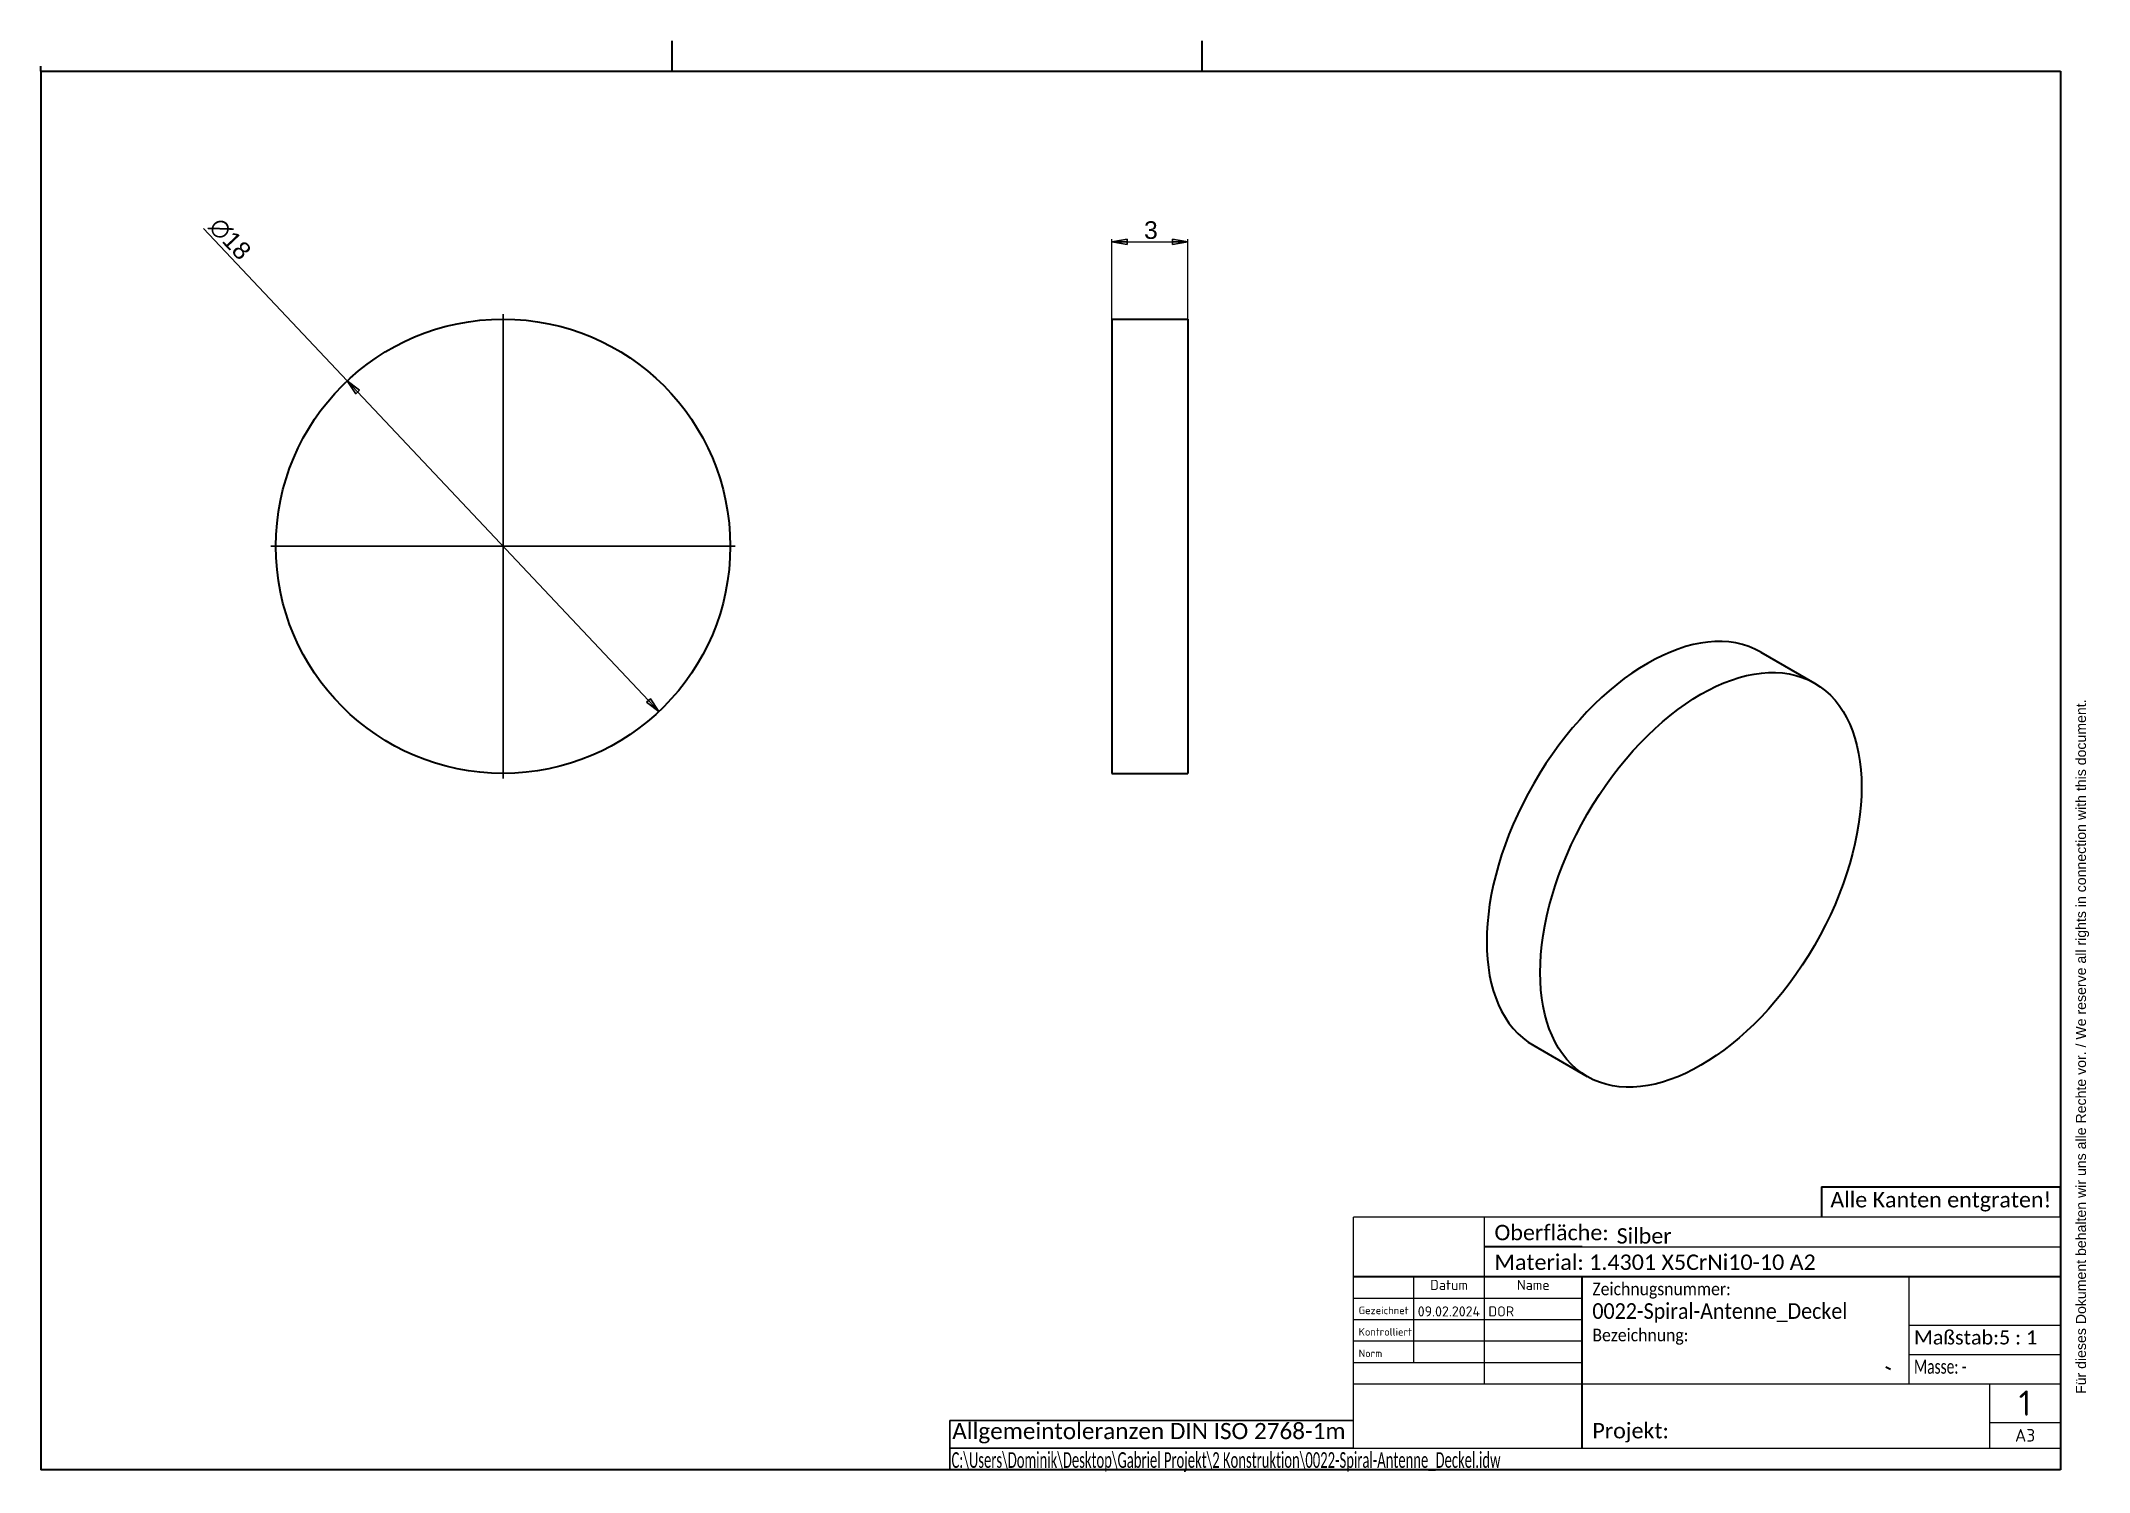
# Model space of a CAD drawing. Header units: millimetres. Extents: x 2 to 83.1, y 1.9 to 58.6.
import ezdxf
from ezdxf.enums import TextEntityAlignment as Align

# ---------------------------------------------------------------- set-up
doc = ezdxf.new("R2010")
doc.units = ezdxf.units.MM
doc.header["$LTSCALE"] = 0.2
for name, color, linetype, lineweight in [('AM_0', 7, 'Continuous', 35), ('AM_6', 7, 'Continuous', 35), ('Schriftkopf', 7, 'Continuous', 9)]:
    doc.layers.add(name, color=color, linetype=linetype, lineweight=lineweight)
for name, color, linetype, lineweight, true_color in [('AM_5', 3, 'Continuous', 25, 0x00ff00), ('AM_7', 4, 'Continuous', 25, 0x00ffff), ('Skizziergeometrie(Böma)', 179, 'Continuous', 30, 0x262659), ('Symbole(Böma)', 179, 'Continuous', 15, 0x262659)]:
    doc.layers.add(name, color=color, linetype=linetype, lineweight=lineweight, true_color=true_color)
doc.styles.add('Böma', font='calibri.ttf')
doc.styles.add('Textstil10', font='isocpeur.ttf')
doc.styles.add('Textstil11', font='isocpeur.ttf')
doc.styles.add('Textstil8', font='isocpeur.ttf')
doc.styles.add('Textstil9', font='isocpeur.ttf')
doc.styles.add('Textstil97', font='calibri.ttf', dxfattribs={"width": 0.6})
doc.styles.add('WEC-3_5', font='arial.ttf')
doc.dimstyles.new('WEC_BEM', dxfattribs={"dimscale": 0.2, "dimtxt": 3.5, "dimasz": 3, "dimexe": 0.5, "dimexo": 0, "dimgap": 0.5, "dimtad": 1, "dimrnd": 1e-08, "dimtxsty": 'WEC-3_5', "dimblk": 'Filled-1', "dimcen": 0.09, "dimdle": 12, "dimclrd": 256, "dimclre": 256, "dimclrt": 7, "dimadec": 1, "dimazin": 2, "dimtfac": 0.571429, "dimtdec": 3, "dimtmove": 0, "dimatfit": 3, "dimldrblk": 'Filled-1', "dimfxl": 1, "dimtolj": 1, "dimlwd": 15, "dimlwe": 15, "dimarcsym": 0})

# ---------------------------------------------------------------- blocks, each defined once
blk = doc.blocks.new('Ränder A3')
at = {"layer": 'Skizziergeometrie(Böma)'}
for p, q in [((10, 287), (410, 287)), ((10, 287), (10, 10)), ((410, 287), (410, 10)), ((375.42, 30.34), (376.34, 29.9)), ((410, 10), (10, 10))]:
    blk.add_line(p, q, dxfattribs=at)
at = {"layer": 'Symbole(Böma)', "color": 179, "true_color": 0x262659, "insert": (413.07, 25), "char_height": 2, "width": 146.4494, "attachment_point": 1, "rotation": 90, "style": 'Böma'}
blk.add_mtext('\\fArial|b0|i0;{\\H2.0000;Für dieses Dokument behalten wir uns alle Rechte vor. / We reserve all rights in connection with this document.}', dxfattribs=at)
blk = doc.blocks.new('Schriftfelder Böma Projekt')
at = {"layer": 'AM_0', "lineweight": 18}
for p, q in [((328.4, 127.9), (328.4, 106.65)), ((328.4, 118.25), (358.4, 118.25)), ((328.4, 112.45), (358.4, 112.45))]:
    blk.add_line(p, q, dxfattribs=at)
at = {"layer": 'AM_0', "lineweight": 25}
for p, q in [((138.4, 99.4), (218.4, 99.4)), ((138.4, 99.4), (138.4, 89.65)), ((218.4, 93.9), (138.4, 93.9)), ((138.4, 89.65), (218.4, 89.65))]:
    blk.add_line(p, q, dxfattribs=at)
at = {"layer": 'Schriftkopf', "lineweight": 9}
blk.add_line((358.4, 139.65), (218.4, 139.65), dxfattribs=at)
at = {"layer": 'Schriftkopf'}
for p, q in [((218.4, 93.9), (218.4, 139.65)), ((244.3, 127.9), (244.3, 139.65)), ((358.4, 89.65), (358.4, 139.65)), ((263.7, 133.77), (358.4, 133.77)), ((230.3, 110.9), (230.3, 127.9)), ((244.3, 106.65), (244.3, 127.9)), ((218.4, 123.65), (263.7, 123.65)), ((218.4, 119.4), (263.7, 119.4)), ((218.4, 115.15), (263.7, 115.15)), ((218.4, 110.9), (263.7, 110.9)), ((218.4, 106.65), (358.4, 106.65)), ((344.4, 93.9), (344.4, 106.65)), ((344.4, 99.02), (358.4, 99.02)), ((218.4, 93.9), (263.7, 93.9)), ((263.7, 93.9), (358.4, 93.9)), ((218.4, 89.65), (358.4, 89.65))]:
    blk.add_line(p, q, dxfattribs=at)
at = {"layer": 'Skizziergeometrie(Böma)'}
for p, q in [((311.05, 145.65), (311.05, 139.65)), ((311.05, 145.65), (358.4, 145.65)), ((358.4, 139.65), (358.4, 145.67)), ((263.7, 133.77), (244.3, 133.77)), ((218.4, 127.9), (358.4, 127.9)), ((263.7, 93.9), (263.7, 127.9))]:
    blk.add_line(p, q, dxfattribs=at)
at = {"layer": 'AM_6', "color": 7, "insert": (138.9, 98.9), "char_height": 3.2, "attachment_point": 1, "style": 'WEC-3_5'}
blk.add_mtext('\\fCalibri|b0|i0;{\\H3.2000;Allgemeintoleranzen DIN ISO 2768-1m}', dxfattribs=at)
at = {"layer": 'Schriftkopf', "style": 'Textstil11'}
for s, p in [('Datum', (237.3, 124.65)), ('Name', (254, 124.65))]:
    blk.add_text(s, height=2, dxfattribs=at).set_placement(p, align=Align.BOTTOM_CENTER)
at = {"layer": 'Schriftkopf', "style": 'Textstil10'}
for s, p in [('Gezeichnet', (219.4, 120)), ('Kontrolliert', (219.4, 115.75)), ('Norm', (219.4, 111.5))]:
    blk.add_text(s, height=1.5, dxfattribs=at).set_placement(p, align=Align.BOTTOM_LEFT)
at = {"layer": 'Schriftkopf'}
for tag, p, height, style in [('ERSTELLUNGSDATUM_001', (231.1, 120), 2, 'Textstil11'), ('AUTOR_001', (245.1, 120), 2, 'Textstil11'), ('Blattnummer_001', (350.15, 100.34), 5, 'Textstil8'), ('Blattgröße_001', (349.4, 95.21), 2.5, 'Textstil9')]:
    blk.add_attdef(tag, p, '', height=height, dxfattribs=dict(at, style=style))
at = {"layer": 'Schriftkopf', "style": 'Textstil11'}
for tag, p in [('KONTROLLDATUM', (231.3, 115.75)), ('KONTROLLIERT_VON', (245.3, 115.75)), ('GENEHM.DAT._KONSTR.', (231.3, 111.5)), ('KONSTR._GEN._VON', (245.3, 111.5))]:
    blk.add_attdef(tag, text='', height=2, dxfattribs=at).set_placement(p, align=Align.BOTTOM_LEFT)
at = {"layer": 'Symbole(Böma)', "color": 179, "true_color": 0x262659, "attachment_point": 1, "style": 'Böma'}
for s, insert, char_height in [('Alle Kanten entgraten!', (312.83, 144.65), 3.05), ('\\fCalibri|b0|i0;Oberfläche: ', (246.3, 138.15), 3.05), ('Material: 1.4301 X5CrNi10-10 A2', (246.3, 132.27), 3.05), ('\\fCalibri|b0|i0;{\\H2.8000;Maßstab:5 : 1}', (329.4, 117.25), 2.8), ('Projekt:', (265.7, 98.9), 3.05)]:
    blk.add_mtext(s, dxfattribs=dict(at, insert=insert, char_height=char_height))
at = {"layer": 'Symbole(Böma)', "color": 179, "true_color": 0x262659, "insert": (265.7, 126.7), "char_height": 3.05, "attachment_point": 1, "line_spacing_factor": 0.978242, "style": 'Böma'}
blk.add_mtext('{\\H0.81967x;\\W0.9;Zeichnugsnummer:\\P\\H1.24x;0022-Spiral-Antenne_Deckel\\H1.12903x;\\P\\H0.71429x;Bezeichnung:\\H1.24x;\\P}', dxfattribs=at)
at = {"layer": 'Symbole(Böma)', "color": 179, "true_color": 0x262659, "insert": (329.4, 111.46), "char_height": 2.8, "width": 41.4313, "attachment_point": 1, "style": 'Böma'}
blk.add_mtext('\\fCalibri|b0|i0;\\W0.70;{\\H2.8000;Masse: -}', dxfattribs=at)
at = {"layer": 'Symbole(Böma)', "color": 179, "true_color": 0x262659, "style": 'Böma'}
blk.add_attdef('DARSTELLUNG_001', (270.51, 134.43), '', height=3.05, dxfattribs=at)
for tag, p in [('PROJEKT', (280.7, 98.8)), ('Kunde', (308.7, 98.8))]:
    blk.add_attdef(tag, text='', height=3.05, dxfattribs=at).set_placement(p, align=Align.TOP_LEFT)
at = {"layer": 'Symbole(Böma)', "color": 179, "true_color": 0x262659, "style": 'Textstil97', "width": 0.6}
blk.add_attdef('DATEINAME_UND_PFAD_001', (138.76, 90.01), '', height=3.1, dxfattribs=at)
blk = doc.blocks.new('Faltmarken_A3')
at = {"layer": 'Skizziergeometrie(Böma)'}
for p, q in [((125, 0), (125, 6)), ((230, 0), (230, 6)), ((0, 0), (0, 1))]:
    blk.add_line(p, q, dxfattribs=at)
blk = doc.blocks.new('Filled-1')
at = {"color": 0}
for p, q in [((0, 0), (-1, 0.17)), ((-1, 0.17), (-1, -0.17)), ((-1, 0), (0, 0)), ((-1, -0.17), (0, 0))]:
    blk.add_line(p, q, dxfattribs=at)
at = {"color": 0, "flags": 128}
blk.add_lwpolyline([(-1, -0.17), (0, 0), (-1, 0.17), (-1, -0.17)], dxfattribs=at)
at = {"color": 0}
blk.add_solid([(-1, -0.17), (0, 0), (-1, 0.17), (-1, -0.17)], dxfattribs=at)
blk = doc.blocks.new('*D19')
at = {"layer": 'AM_5', "linetype": 'Continuous', "lineweight": 15, "transparency": 16777216}
for p, q in [((14.131, 45.131), (8.434, 51.173)), ((26.068, 32.471), (14.542, 44.695))]:
    blk.add_line(p, q, dxfattribs=at)
at = {"layer": 'Defpoints', "color": 0, "linetype": 'Continuous', "transparency": 16777216}
for p in [(14.131, 45.131), (26.479, 32.035)]:
    blk.add_point(p, dxfattribs=at)
at = {"layer": 'AM_5', "linetype": 'Continuous', "lineweight": 15, "transparency": 16777216, "xscale": 0.6000000000000001, "yscale": 0.6000000000000001, "zscale": 0.6000000000000001}
for p, rotation in [((14.131, 45.131), 133.3164995530495), ((26.479, 32.035), 313.3164995530495)]:
    blk.add_blockref('Filled-1', p, dxfattribs=dict(at, rotation=rotation))
at = {"layer": 'AM_5', "color": 7, "linetype": 'Continuous', "lineweight": 18, "transparency": 16777216, "insert": (9.124, 51.686), "char_height": 0.7, "attachment_point": 1, "rotation": 313.3165, "style": 'WEC-3_5'}
blk.add_mtext('\\A1;∅18', dxfattribs=at)
blk = doc.blocks.new('*D20')
at = {"layer": 'AM_5', "linetype": 'Continuous', "lineweight": 15, "transparency": 16777216}
for p, q in [((44.428, 47.583), (44.428, 50.743)), ((45.028, 50.643), (46.828, 50.643)), ((47.428, 47.583), (47.428, 50.743))]:
    blk.add_line(p, q, dxfattribs=at)
at = {"layer": 'Defpoints', "color": 0, "linetype": 'Continuous', "transparency": 16777216}
for p in [(47.428, 50.643), (44.428, 47.583), (47.428, 47.583)]:
    blk.add_point(p, dxfattribs=at)
at = {"layer": 'AM_5', "linetype": 'Continuous', "lineweight": 15, "transparency": 16777216, "xscale": 0.6000000000000001, "yscale": 0.6000000000000001, "zscale": 0.6000000000000001, "rotation": 180}
blk.add_blockref('Filled-1', (44.428, 50.643), dxfattribs=at)
at = {"layer": 'AM_5', "linetype": 'Continuous', "lineweight": 15, "transparency": 16777216, "xscale": 0.6000000000000001, "yscale": 0.6000000000000001, "zscale": 0.6000000000000001}
blk.add_blockref('Filled-1', (47.428, 50.643), dxfattribs=at)
at = {"layer": 'AM_5', "color": 7, "linetype": 'Continuous', "lineweight": 18, "transparency": 16777216, "insert": (45.699, 51.458), "char_height": 0.7, "attachment_point": 1, "style": 'WEC-3_5'}
blk.add_mtext('\\A1;3', dxfattribs=at)

msp = doc.modelspace()

# ---------------------------------------------------------------- linework, layer by layer
at = {"layer": 'AM_0'}
for p, q in [((44.428, 47.583), (44.428, 29.583)), ((44.428, 47.583), (47.428, 47.583)), ((47.428, 47.583), (47.428, 29.583)), ((70.137, 34.387), (72.258, 33.162)), ((44.428, 29.583), (47.428, 29.583)), ((61.137, 18.798), (63.258, 17.573))]:
    msp.add_line(p, q, dxfattribs=at)
msp.add_circle((20.305, 38.583), 9, dxfattribs=at)
msp.add_ellipse((65.637, 26.592), major_axis=(-4.5, -7.794), ratio=0.57735, start_param=3.141593, end_param=6.283185, dxfattribs=at)
msp.add_ellipse((67.758, 25.368), major_axis=(4.5, 7.794), ratio=0.57735, dxfattribs=at)
at = {"layer": 'AM_7'}
for p, q in [((20.305, 47.783), (20.305, 29.383)), ((29.505, 38.583), (11.105, 38.583))]:
    msp.add_line(p, q, dxfattribs=at)

# ---------------------------------------------------------------- block references
at = {"xscale": 0.2, "yscale": 0.2, "zscale": 0.2}
for name, p in [('Faltmarken_A3', (2, 57.4)), ('Ränder A3', (0, 0))]:
    msp.add_blockref(name, p, dxfattribs=at)
msp.add_blockref('Schriftfelder Böma Projekt', (10.32, -15.93), dxfattribs=at).add_auto_attribs({'Blattnummer_001': '1', 'Blattgröße_001': 'A3', 'ERSTELLUNGSDATUM_001': '09.02.2024', 'AUTOR_001': 'DOR', 'DARSTELLUNG_001': 'Silber', 'DATEINAME_UND_PFAD_001': 'C:\\Users\\Dominik\\Desktop\\Gabriel Projekt\\2 Konstruktion\\0022-Spiral-Antenne_Deckel.idw'})

# ---------------------------------------------------------------- dimensions: what is measured, and where the dimension line sits
at = {"layer": 'AM_5', "linetype": 'Continuous', "lineweight": 18}
dim = msp.add_diameter_dim_2p(p1=(26.479, 32.035), p2=(14.131, 45.131), dimstyle='WEC_BEM', override={"dimgap": 0.5, "dimdec": 2, "dimlfac": 1, "dimtol": 0, "dimlim": 0, "dimtp": 0, "dimtm": 0, "dimtdec": 3, "dimatfit": 2}, dxfattribs=at)
dim.commit()
dim.dimension.update_dxf_attribs({"geometry": '*D19', "text_midpoint": (9.108, 50.458), "dimtype": 163})
dim = msp.add_linear_dim(base=(47.428, 50.643), p1=(44.428, 47.583), p2=(47.428, 47.583), dimstyle='WEC_BEM', override={"dimgap": 0.5, "dimdec": 2, "dimtol": 0, "dimlim": 0, "dimtp": 0, "dimtm": 0, "dimtdec": 3, "dimtofl": 0, "dimatfit": 1}, dxfattribs=at)
dim.commit()
dim.dimension.update_dxf_attribs({"geometry": '*D20', "text_midpoint": (45.928, 50.643), "dimtype": 160})

doc.saveas('drawing.dxf')
